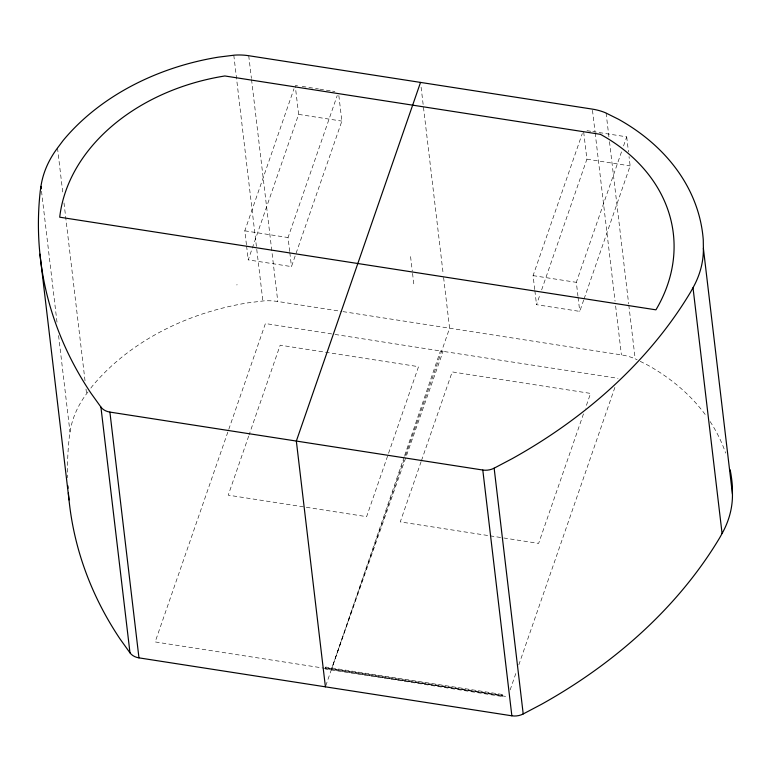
<?xml version="1.0" encoding="UTF-8"?>
<svg xmlns="http://www.w3.org/2000/svg" width="771" height="771" viewBox="0 0 771 771"><rect width="100%" height="100%" fill="white"/><g stroke="black" fill="none" stroke-linecap="round" stroke-linejoin="round"><path stroke-width="0.58" stroke-dasharray="3.85 2.89" d="M87.99 391.89L86.574 393.788A124.121 94.168 -6.7 0 0 70.007 432.194L69.351 436.675A509.082 386.213 -6.7 0 0 67.588 477.741M404.255 456.711L331.472 669.334L443.065 351.374L332.918 334.113M404.64 455.574L440.443 350.959L618.034 378.33M246.45 244.773L244.802 230.828L294.002 88.732M338.845 95.537L341.861 121.105L291.477 266.602L248.243 259.885L298.628 114.387L295.322 86.487M289.694 251.491L288.046 237.545L337.245 95.459M248.696 436.078L228.235 495.155L366.611 516.657L418.537 366.678L280.172 345.177L249.081 434.94M325.661 667.725L325.892 667.05L502.2 694.449L502.123 696.473L325.815 669.083L325.661 667.725L501.969 695.124L502.123 696.473M325.815 669.083L325.892 667.05M325.786 685.747L403.927 460.104M405.498 455.555L449.599 328.186L443.392 275.69M421.111 461.675L400.265 521.89L488.959 535.672M421.506 460.538L452.191 371.911L590.567 393.412L585.459 408.187M534.727 289.568L533.079 275.623L582.288 133.537M583.695 300.035L579.763 311.397L536.52 304.68L540.057 294.445M541.637 289.906L586.904 159.183L583.464 130.126M577.971 296.286L576.322 282.34L621.985 150.48M623.556 145.931L626.707 136.843L592.812 131.571M584.09 298.897L630.138 165.9L629.04 156.6M583.483 413.863L538.63 543.391L501.969 537.695M501.969 695.124L502.2 694.449M510.142 689.91L516.445 671.714M518.806 664.891L615.277 386.29M90.833 388.102L92.25 386.213A226.269 171.654 -6.7 0 1 247.558 302.907L263.749 300.892A50.067 37.981 -6.7 0 1 277.791 301.49L341.775 311.436M236.62 284.913L237.227 284.778M295.187 85.33L297.519 85.687M302.203 86.419L318.558 88.954M319.734 89.137L331.414 90.959M332.58 91.142L334.922 91.498M586.972 130.665L591.646 131.398M298.628 114.387L341.861 121.105M586.904 159.183L630.138 165.9M244.802 230.828L288.046 237.545M533.079 275.623L576.322 282.34M342.96 311.619L621.407 354.891A50.067 37.981 -6.7 0 1 634.408 358.496L637.174 359.826M331.742 333.93L265.417 323.541L155.164 641.935L507.781 696.733M490.144 535.855L500.784 537.512M326.046 668.409L502.364 695.808M640.19 361.339L647.63 365.069A226.269 171.654 -6.7 0 1 706.737 416.619M626.707 136.843L628.49 151.954M606.102 113.038L608.926 136.901M609.485 141.681L628.673 303.938M628.818 305.133L635.169 358.823M592.485 110.301L595.029 131.783M595.164 132.969L615.056 301.201M615.624 305.971L621.407 354.891M578.105 297.452L579.763 311.397M534.872 290.734L536.52 304.68M421.101 87.19L443.258 274.505M410.567 256.589L412.283 271.113M412.543 273.348L413.998 285.646M289.829 252.657L291.477 266.602M248.725 55.714L251.413 78.382M251.548 79.577L277.791 301.49M233.796 55.194L262.863 300.969M246.585 245.939L248.243 259.885M57.507 148.013L62.865 193.348M63.993 202.889L85.157 381.857M86.005 389.018L86.574 393.788M41.509 191.189L57.025 322.423M58.577 335.549L70.007 432.194M710.139 421.583A226.269 171.654 -6.7 0 1 725.636 453.126"/><path stroke-width="1.16" d="M40.94 186.409L40.275 190.89A509.082 386.213 -6.7 0 0 90.93 393.143L100.924 407.069A14.418 10.939 -6.7 0 0 109.896 412.09L482.791 470.031A14.418 10.939 -6.7 0 0 494.144 468.17L512.272 458.61A509.082 386.204 -6.7 0 0 690.662 291.958L693.013 287.737A124.121 94.168 -6.7 0 0 703.383 248.378L703.268 239.897A226.269 171.654 -6.7 0 0 618.564 119.293L605.351 112.72A50.067 37.981 -6.7 0 0 592.34 109.116L248.725 55.714A50.067 37.981 -6.7 0 0 234.683 55.117L218.492 57.131A226.269 171.654 -6.7 0 0 63.183 140.428L57.507 148.013A124.121 94.168 -6.7 0 0 40.94 186.409L41.22 188.799M420.532 82.41L296.343 441.06L325.41 686.836M730.147 469.79A226.269 171.654 -6.7 0 1 732.334 485.672L732.45 494.153A124.121 94.168 -6.7 0 1 722.08 533.513L719.728 537.734A509.082 386.204 -6.7 0 1 541.338 704.386L523.21 713.946A14.418 10.939 -6.7 0 1 511.857 715.806L138.963 657.865A14.418 10.939 -6.7 0 1 129.991 652.844L120.006 638.918A509.082 386.213 -6.7 0 1 68.378 492.929M703.383 248.378L732.45 494.153M693.013 287.737L722.08 533.513M494.144 468.17L523.21 713.946M482.791 470.031L511.857 715.806M109.896 412.09L138.963 657.865M100.924 407.069L129.991 652.844M39.947 254.131L69.014 499.907M68.05 488.265A509.082 386.213 -6.7 0 1 67.915 485.923M600.464 134.337L224.853 75.972A193.878 147.078 -6.7 0 0 59.714 217.191L655.938 309.836A193.878 147.088 -6.7 0 0 600.464 134.337"/></g></svg>
